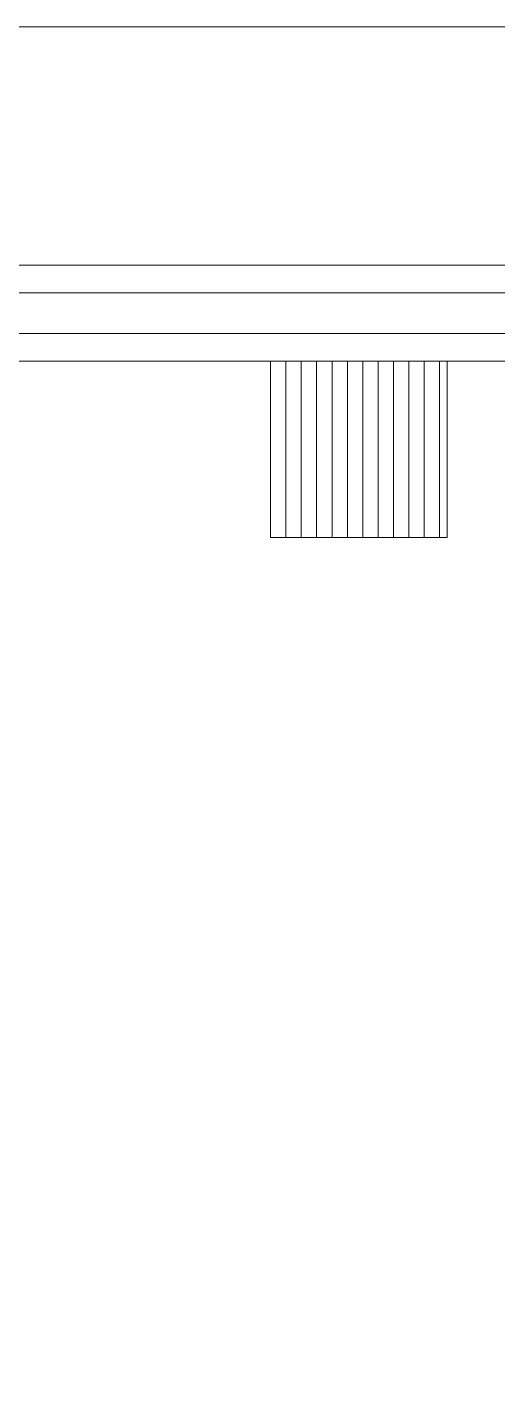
# Model space of a CAD drawing. Header units: metres. Extents: x 147 to 427, y -16 to 162.
# Drawn here: x 298.418 to 299.643, y 114.676 to 118.184 of the extents above; entities that cross this region are included whole.
import ezdxf

# ---------------------------------------------------------------- set-up
doc = ezdxf.new("R2010")
doc.units = ezdxf.units.M
doc.layers.add('1053_ARQ_BASE_MATADOURO_2_dwg', color=7, linetype='Continuous', lineweight=5, true_color=0x767676)
doc.layers.add('1053_ARQ_BASE_MATADOURO_dwg', color=7, linetype='Continuous', lineweight=5, true_color=0x767676)
doc.layers.add('A-PISO', color=7, linetype='Continuous', lineweight=5)

# ---------------------------------------------------------------- blocks, each defined once
blk = doc.blocks.new('1053_ARQ_BASE_MATADOURO_dwg_arq geral tgov-4039641-TÉRREO 1_20 - Dependente 1')
at = {"color": 253, "lineweight": 5, "true_color": 0xaaaaaa, "flags": 128}
blk.add_lwpolyline([(-3.1704, 14.4282), (-3.1704, 20.1582), (-12.4204, 20.1582), (-12.4204, 34.8483), (-12.4204, 34.9983), (5.3461, 34.9983), (5.3461, 26.6282)], dxfattribs=at)
blk = doc.blocks.new('1053_ARQ_BASE_MATADOURO_dwg-3625622-TÉRREO 1_20 - Dependente 1')
blk.add_blockref('1053_ARQ_BASE_MATADOURO_dwg_arq geral tgov-4039641-TÉRREO 1_20 - Dependente 1', (130.2098, 83.186))
blk = doc.blocks.new('1053_ARQ_BASE_MATADOURO_2_dwg-3637054-TÉRREO 1_20 - Dependente 1')
at = {"layer": 'A-PISO', "color": 253, "true_color": 0xaaaaaa}
for p, q in [((127.1431, 84.3062), (134.7681, 84.3062)), ((127.1431, 84.2002), (134.7681, 84.2002)), ((130.7008, 84.1282), (130.7008, 83.6682)), ((130.7408, 84.1282), (130.7408, 83.6682)), ((130.7808, 84.1282), (130.7808, 83.6682)), ((130.8208, 84.1282), (130.8208, 83.6682)), ((130.8608, 84.1282), (130.8608, 83.6682)), ((130.9008, 84.1282), (130.9008, 83.6682)), ((130.9408, 84.1282), (130.9408, 83.6682)), ((130.9808, 84.1282), (130.9808, 83.6682)), ((131.0208, 84.1282), (131.0208, 83.6682)), ((131.0608, 84.1282), (131.0608, 83.6682)), ((131.1008, 84.1282), (131.1008, 83.6682))]:
    blk.add_line(p, q, dxfattribs=at)
at = {"layer": 'A-PISO', "color": 253, "true_color": 0xaaaaaa, "flags": 128}
blk.add_lwpolyline([(127.3491, 84.1282), (134.6431, 84.1282), (134.6431, 76.3782), (134.8931, 76.3782), (134.8931, 84.3782), (127.1431, 84.3782)], dxfattribs=at)
blk.add_lwpolyline([(131.1208, 84.1282), (131.1208, 83.6682), (130.6608, 83.6682), (130.6608, 84.1282)], close=True, dxfattribs=at)

msp = doc.modelspace()

# ---------------------------------------------------------------- block references
at = {"layer": '1053_ARQ_BASE_MATADOURO_2_dwg', "color": 253, "true_color": 0xaaaaaa}
msp.add_blockref('1053_ARQ_BASE_MATADOURO_2_dwg-3637054-TÉRREO 1_20 - Dependente 1', (168.392, 33.186), dxfattribs=at)
at = {"layer": '1053_ARQ_BASE_MATADOURO_dwg', "color": 253, "true_color": 0xaaaaaa}
msp.add_blockref('1053_ARQ_BASE_MATADOURO_dwg-3625622-TÉRREO 1_20 - Dependente 1', (168.392, 0), dxfattribs=at)

doc.saveas('drawing.dxf')
